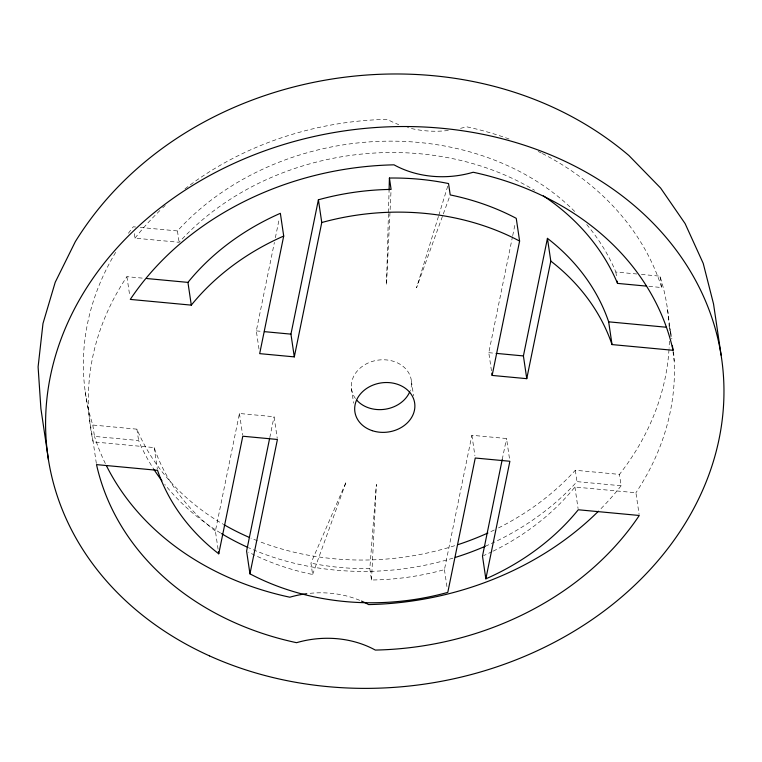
<?xml version="1.0" encoding="UTF-8"?>
<svg xmlns="http://www.w3.org/2000/svg" width="762" height="762" viewBox="0 0 762 762"><rect width="100%" height="100%" fill="white"/><g stroke="black" fill="none" stroke-linecap="round" stroke-linejoin="round"><path stroke-width="0.57" stroke-dasharray="3.81 2.86" d="M388.439 213.684L386.486 284.978L391.039 190.586M388.477 212.503L389.096 189.919M371.494 580.006L376.352 484.432L369.818 568.633L371.494 580.006A236.649 194.32 -8.4 0 0 444.437 569.633L471.897 435.283L506.52 438.521L509.711 460.134M218.084 549.259L215.398 531.066L239.439 413.49L274.053 416.738L277.244 438.341M259.004 349.082L256.318 330.889L274.406 242.411M275.358 237.754L279.168 219.132M269.796 437.578L274.053 416.738M491.471 370.875L488.785 352.682L512.455 236.858M512.693 235.706L515.303 222.961M502.234 459.476L506.52 438.521M438.455 216.418L416.547 287.798L442.913 215.065M438.798 215.284L447.837 185.823M312.62 574.491L346.291 481.622L310.944 563.118L312.62 574.491A236.649 194.32 -8.4 0 1 248.612 552.145M443.322 213.951L449.809 196.044M135.636 227.009L133.312 226.79A294.046 241.459 -8.4 0 0 128.226 233.496M140.284 227.447L177.441 230.934A253.765 208.378 -8.4 0 1 575.691 212.446M586.711 224.533A253.765 208.378 -8.4 0 1 615.848 272.024L636.746 273.987M641.394 274.425L659.968 276.158A294.046 241.459 -8.4 0 1 669.312 330.498M134.322 233.62L134.998 238.163L179.118 242.297A253.765 208.378 -8.4 0 1 534.6 190.319M648.881 286.341L661.654 287.531L659.968 276.158M96.345 463.467L93.154 441.865A294.046 241.459 -8.4 0 1 126.921 276.673L143.351 278.216M256.318 330.889L262.09 331.432M488.785 352.682L495.71 353.33M115.681 252.327A294.046 241.459 -8.4 0 0 92.793 425.025L136.922 429.168A253.765 208.378 -8.4 0 0 222.856 524.037M498.51 527.914A253.765 208.378 -8.4 0 0 575.32 470.259L619.449 474.393A294.046 241.459 -8.4 0 0 669.007 349.358M92.793 425.025L94.469 436.397L138.598 440.531A253.765 208.378 -8.4 0 0 153.943 469.449M485.27 546.278A253.765 208.378 -8.4 0 0 577.005 481.632L621.125 485.765L619.449 474.393M215.398 531.066A236.649 194.32 -8.4 0 1 154.172 447.589L93.154 441.865L85.239 391.782M493.185 551.126A236.649 194.32 -8.4 0 0 574.9 487.023L635.918 492.747L639.108 514.35M671.027 336.642L669.684 327.546A294.046 241.459 -8.4 0 1 671.884 338.976M615.848 272.024L616.687 277.711M575.32 470.259L577.005 481.632M574.9 487.023L578.091 508.625M471.897 435.283L474.917 455.743M444.437 569.633L446.951 586.692M411.394 380.981L413.575 395.764M351.444 388.43L353.625 403.212M239.439 413.49L242.621 435.092M177.441 230.934L179.118 242.297M154.172 447.589L157.363 469.192M126.921 276.673L129.778 295.999M136.922 429.168L138.598 440.531M667.531 309.401L671.017 336.366M672.989 351.606L674.199 360.978M669.36 341.109A294.046 241.459 -8.4 0 1 669.084 348.186M494.29 529.99A253.765 208.378 -8.4 0 1 488.966 532.505M454.733 545.697A253.765 208.378 -8.4 0 1 258.47 541.172M257.385 540.744A253.765 208.378 -8.4 0 1 250.917 538.096M310.172 593.303A91.002 74.724 -8.4 0 1 361.483 601.085M452.99 558.136A253.765 208.378 -8.4 0 1 248.345 547.621M220.532 533.009A253.765 208.378 -8.4 0 1 164.773 484.422M621.125 485.765A294.046 241.459 -8.4 0 1 599.303 510.349M105.375 463.591A294.046 241.459 -8.4 0 1 94.469 436.397M134.998 238.163A294.046 241.459 -8.4 0 1 161.049 209.445M162.716 207.845A294.046 241.459 -8.4 0 1 165.259 205.483M184.985 188.852A294.046 241.459 -8.4 0 1 387.306 119.348A91.04 74.752 -8.4 0 0 398.764 124.654M509.073 139.017A294.046 241.459 -8.4 0 0 466.487 126.768A91.04 74.752 -8.4 0 1 459.791 128.511M538.191 151.447A294.046 241.459 -8.4 0 1 541.296 153M542.325 153.524A294.046 241.459 -8.4 0 1 661.654 287.531M448.342 130.473A91.04 74.752 -8.4 0 1 407.518 127.53M673.522 351.692A294.046 241.459 -8.4 0 1 635.918 492.747M369.818 568.633A236.649 194.32 -8.4 0 1 310.944 563.118M492.119 551.64A236.649 194.32 -8.4 0 1 483.565 555.631M355.435 398.507A30.213 24.803 -8.4 0 1 377.971 360.14A30.213 24.803 -8.4 0 1 410.185 390.696"/><path stroke-width="1.14" d="M389.096 189.919L389.42 178.041A236.649 194.32 -8.4 0 1 448.532 183.556L450.218 194.929A236.649 194.32 -8.4 0 1 516.245 218.332L519.608 241.068L492.138 375.428L526.761 378.666L550.802 261.09L547.44 238.344A236.649 194.32 -8.4 0 1 608.667 321.831L612.029 344.576L673.046 350.291L672.37 345.748M218.761 553.812L242.792 436.226L277.416 439.474L249.955 573.834A236.649 194.32 -8.4 0 0 447.789 592.379L475.259 458.019L509.883 461.267L485.842 578.844A236.649 194.32 -8.4 0 0 578.263 509.768L639.27 515.483A294.046 241.459 -8.4 0 1 375.323 650.072A91.002 74.724 -8.4 0 0 296.551 642.69A294.046 241.459 -8.4 0 1 96.517 464.61L157.524 470.325A236.649 194.32 -8.4 0 0 218.761 553.812L218.418 551.536M146.866 278.54L187.938 282.388A236.649 194.32 -8.4 0 1 280.359 213.312L283.712 236.049L259.68 353.635L294.303 356.883L321.764 222.523L318.402 199.787A236.649 194.32 -8.4 0 1 391.097 189.414L389.42 178.041M269.558 438.741L246.593 551.088L249.955 573.834M294.303 356.883L290.941 334.137L318.402 199.787M502.234 459.476L482.489 556.108L485.842 578.844M526.761 378.666L523.408 355.93L547.44 238.344M543.401 195.91A253.765 208.378 -8.4 0 1 617.525 283.397L646.557 286.121M608.667 321.831L666.169 327.222M283.712 236.049A236.649 194.32 -8.4 0 0 191.3 305.133L130.283 299.409A294.046 241.459 -8.4 0 1 394.021 164.83A91.04 74.752 -8.4 0 0 473.202 172.25A294.046 241.459 -8.4 0 1 673.046 350.291M264.395 331.651L290.941 334.137M496.862 353.435L523.408 355.93M721.1 355.111L713.537 303.943L703.221 263.385L685.095 223.571L660.635 188.062L628.879 155.496C466.735 17.526 187.49 60.246 75.324 241.64L55.216 282.283L42.986 323.498L38.1 366.893L40.9 408.623L48.463 459.791M617.191 281.121L617.525 283.397M491.804 373.151L492.138 375.428M187.938 282.388L191.3 305.133M487.899 532.99A253.765 208.378 -8.4 0 1 458.143 544.601M248.783 537.181A253.765 208.378 -8.4 0 1 223.866 524.618M306.753 593.684A91.002 74.724 -8.4 0 0 289.836 597.208A294.046 241.459 -8.4 0 1 106.423 465.706M361.483 601.085A91.002 74.724 -8.4 0 1 368.608 604.59A294.046 241.459 -8.4 0 0 598.465 511.188M485.27 546.278A253.765 208.378 -8.4 0 1 455.276 557.432M247.288 547.145A253.765 208.378 -8.4 0 1 221.523 533.619M161.925 480.765A253.765 208.378 -8.4 0 1 153.943 469.449M321.764 222.523A236.649 194.32 -8.4 0 1 519.608 241.068M550.802 261.09A236.649 194.32 -8.4 0 1 612.029 344.576M409.765 391.754A30.213 24.803 -8.4 0 1 385.505 409.175A30.213 24.803 -8.4 0 1 356.854 400.26M209.502 655.882A340.376 279.492 -8.4 0 0 723.9 396.831A340.376 279.492 -8.4 0 0 220.932 169.64A340.376 279.492 -8.4 0 0 209.502 655.882M372.208 430.663A30.213 24.803 -8.4 0 0 414.757 403.727A30.213 24.803 -8.4 0 0 367.379 387.963A30.213 24.803 -8.4 0 0 372.208 430.663"/></g></svg>
